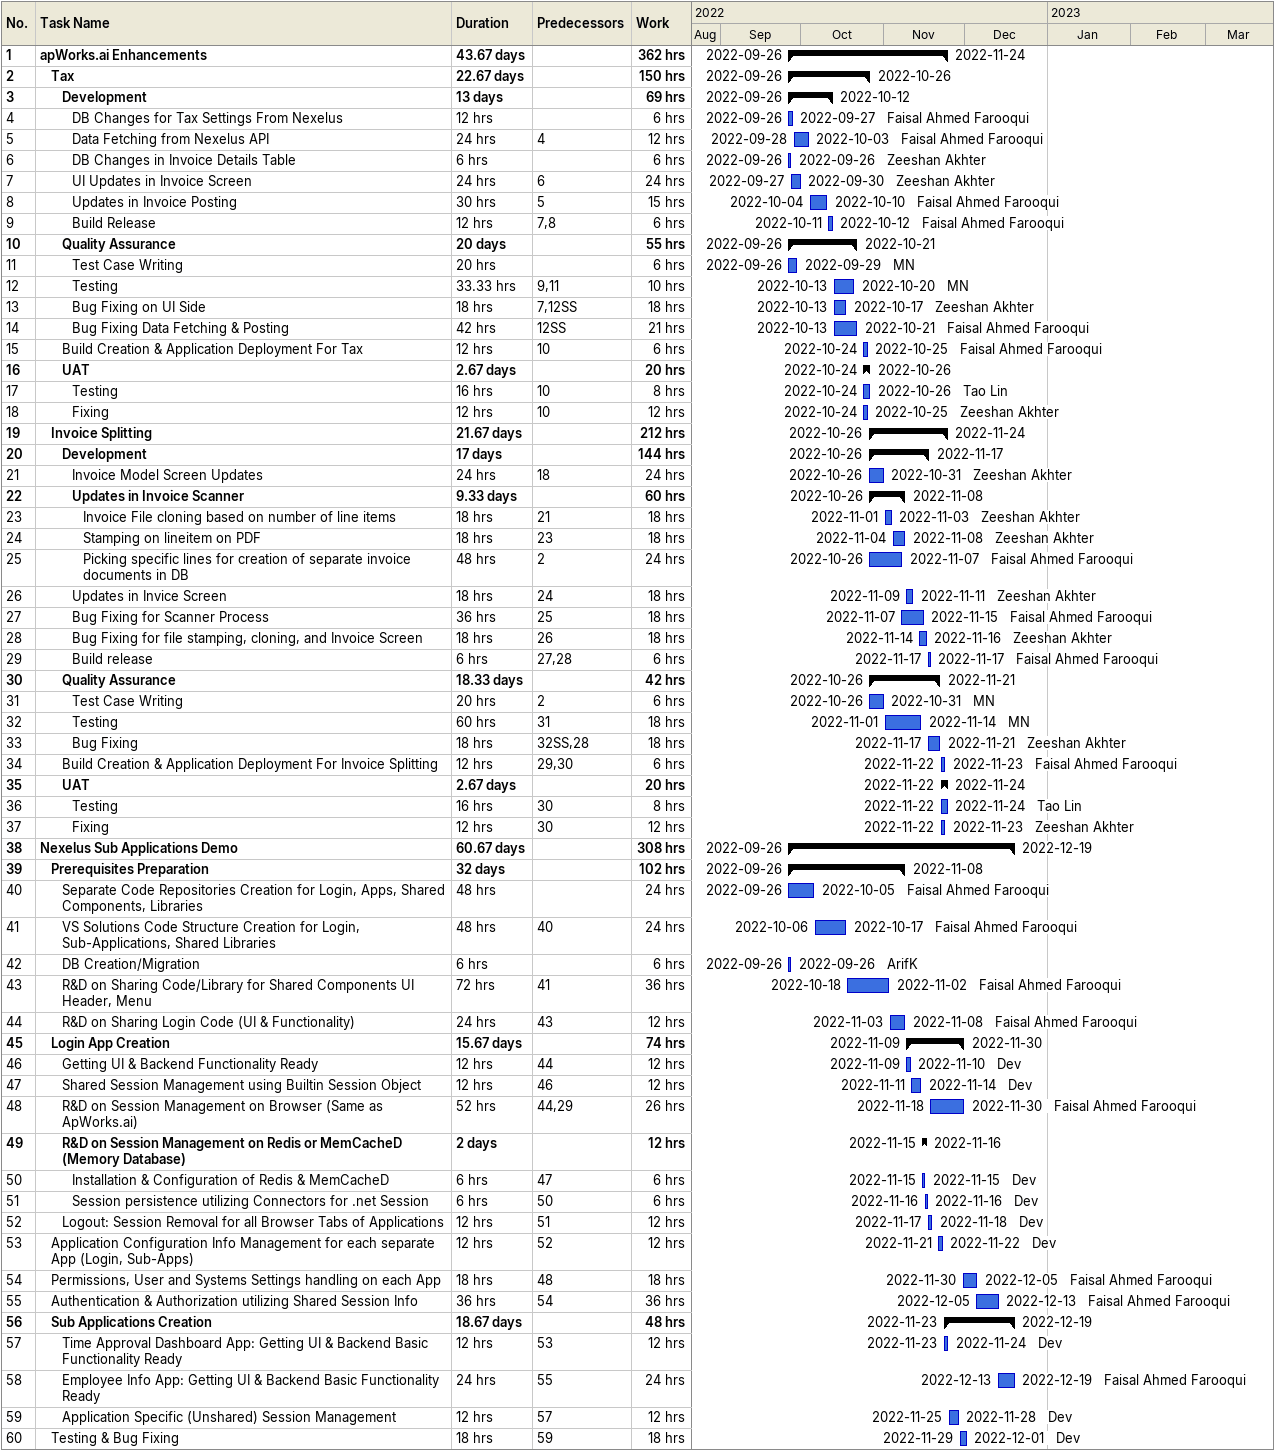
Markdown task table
| ID | Level | Task | Duration | Start | Finish | Predecessors | Resources | Work (h) |
|---|---|---|---|---|---|---|---|---|
| 1 | 1 | **apWorks.ai Enhancements** | 43.67d | 2022-09-26 | 2022-11-24 |  |  | 362 |
| 2 | 2 | **Tax** | 22.67d | 2022-09-26 | 2022-10-26 |  |  | 150 |
| 3 | 3 | **Development** | 13d | 2022-09-26 | 2022-10-12 |  |  | 69 |
| 4 | 4 | DB Changes for Tax Settings From Nexelus | 12h | 2022-09-26 | 2022-09-27 |  | Faisal Ahmed Farooqui | 6 |
| 5 | 4 | Data Fetching from Nexelus API | 24h | 2022-09-28 | 2022-10-03 | 4 | Faisal Ahmed Farooqui | 12 |
| 6 | 4 | DB Changes in Invoice Details Table | 6h | 2022-09-26 | 2022-09-26 |  | Zeeshan Akhter | 6 |
| 7 | 4 | UI Updates in Invoice Screen | 24h | 2022-09-27 | 2022-09-30 | 6 | Zeeshan Akhter | 24 |
| 8 | 4 | Updates in Invoice Posting | 30h | 2022-10-04 | 2022-10-10 | 5 | Faisal Ahmed Farooqui | 15 |
| 9 | 4 | Build Release | 12h | 2022-10-11 | 2022-10-12 | 7, 8 | Faisal Ahmed Farooqui | 6 |
| 10 | 3 | **Quality Assurance** | 20d | 2022-09-26 | 2022-10-21 |  |  | 55 |
| 11 | 4 | Test Case Writing | 20h | 2022-09-26 | 2022-09-29 |  | MN | 6 |
| 12 | 4 | Testing | 33.33h | 2022-10-13 | 2022-10-20 | 9, 11 | MN | 10 |
| 13 | 4 | Bug Fixing on UI Side | 18h | 2022-10-13 | 2022-10-17 | 7, 12SS | Zeeshan Akhter | 18 |
| 14 | 4 | Bug Fixing Data Fetching & Posting | 42h | 2022-10-13 | 2022-10-21 | 12SS | Faisal Ahmed Farooqui | 21 |
| 15 | 3 | Build Creation & Application Deployment For Tax | 12h | 2022-10-24 | 2022-10-25 | 10 | Faisal Ahmed Farooqui | 6 |
| 16 | 3 | **UAT** | 2.67d | 2022-10-24 | 2022-10-26 |  |  | 20 |
| 17 | 4 | Testing | 16h | 2022-10-24 | 2022-10-26 | 10 | Tao Lin | 8 |
| 18 | 4 | Fixing | 12h | 2022-10-24 | 2022-10-25 | 10 | Zeeshan Akhter | 12 |
| 19 | 2 | **Invoice Splitting** | 21.67d | 2022-10-26 | 2022-11-24 |  |  | 212 |
| 20 | 3 | **Development** | 17d | 2022-10-26 | 2022-11-17 |  |  | 144 |
| 21 | 4 | Invoice Model Screen Updates | 24h | 2022-10-26 | 2022-10-31 | 18 | Zeeshan Akhter | 24 |
| 22 | 4 | **Updates in Invoice Scanner** | 9.33d | 2022-10-26 | 2022-11-08 |  |  | 60 |
| 23 | 5 | Invoice File cloning based on number of line items | 18h | 2022-11-01 | 2022-11-03 | 21 | Zeeshan Akhter | 18 |
| 24 | 5 | Stamping on lineitem on PDF | 18h | 2022-11-04 | 2022-11-08 | 23 | Zeeshan Akhter | 18 |
| 25 | 5 | Picking specific lines for creation of separate invoice documents in DB | 48h | 2022-10-26 | 2022-11-07 | 2 | Faisal Ahmed Farooqui | 24 |
| 26 | 4 | Updates in Invice Screen | 18h | 2022-11-09 | 2022-11-11 | 24 | Zeeshan Akhter | 18 |
| 27 | 4 | Bug Fixing for Scanner Process | 36h | 2022-11-07 | 2022-11-15 | 25 | Faisal Ahmed Farooqui | 18 |
| 28 | 4 | Bug Fixing for file stamping, cloning, and Invoice Screen | 18h | 2022-11-14 | 2022-11-16 | 26 | Zeeshan Akhter | 18 |
| 29 | 4 | Build release | 6h | 2022-11-17 | 2022-11-17 | 27, 28 | Faisal Ahmed Farooqui | 6 |
| 30 | 3 | **Quality Assurance** | 18.33d | 2022-10-26 | 2022-11-21 |  |  | 42 |
| 31 | 4 | Test Case Writing | 20h | 2022-10-26 | 2022-10-31 | 2 | MN | 6 |
| 32 | 4 | Testing | 60h | 2022-11-01 | 2022-11-14 | 31 | MN | 18 |
| 33 | 4 | Bug Fixing | 18h | 2022-11-17 | 2022-11-21 | 32SS, 28 | Zeeshan Akhter | 18 |
| 34 | 3 | Build Creation & Application Deployment For Invoice Splitting | 12h | 2022-11-22 | 2022-11-23 | 29, 30 | Faisal Ahmed Farooqui | 6 |
| 35 | 3 | **UAT** | 2.67d | 2022-11-22 | 2022-11-24 |  |  | 20 |
| 36 | 4 | Testing | 16h | 2022-11-22 | 2022-11-24 | 30 | Tao Lin | 8 |
| 37 | 4 | Fixing | 12h | 2022-11-22 | 2022-11-23 | 30 | Zeeshan Akhter | 12 |
| 38 | 1 | **Nexelus Sub Applications Demo** | 60.67d | 2022-09-26 | 2022-12-19 |  |  | 308 |
| 39 | 2 | **Prerequisites Preparation** | 32d | 2022-09-26 | 2022-11-08 |  |  | 102 |
| 40 | 3 | Separate Code Repositories Creation for Login, Apps, Shared Components, Libraries | 48h | 2022-09-26 | 2022-10-05 |  | Faisal Ahmed Farooqui | 24 |
| 41 | 3 | VS Solutions Code Structure Creation for Login, Sub-Applications, Shared Libraries | 48h | 2022-10-06 | 2022-10-17 | 40 | Faisal Ahmed Farooqui | 24 |
| 42 | 3 | DB Creation/Migration | 6h | 2022-09-26 | 2022-09-26 |  | ArifK | 6 |
| 43 | 3 | R&D on Sharing Code/Library for Shared Components UI Header, Menu | 72h | 2022-10-18 | 2022-11-02 | 41 | Faisal Ahmed Farooqui | 36 |
| 44 | 3 | R&D on Sharing Login Code (UI & Functionality) | 24h | 2022-11-03 | 2022-11-08 | 43 | Faisal Ahmed Farooqui | 12 |
| 45 | 2 | **Login App Creation** | 15.67d | 2022-11-09 | 2022-11-30 |  |  | 74 |
| 46 | 3 | Getting UI & Backend Functionality Ready | 12h | 2022-11-09 | 2022-11-10 | 44 | Dev | 12 |
| 47 | 3 | Shared Session Management using Builtin Session Object | 12h | 2022-11-11 | 2022-11-14 | 46 | Dev | 12 |
| 48 | 3 | R&D on Session Management on Browser (Same as ApWorks.ai) | 52h | 2022-11-18 | 2022-11-30 | 44, 29 | Faisal Ahmed Farooqui | 26 |
| 49 | 3 | **R&D on Session Management on Redis or MemCacheD (Memory Database)** | 2d | 2022-11-15 | 2022-11-16 |  |  | 12 |
| 50 | 4 | Installation & Configuration of Redis & MemCacheD | 6h | 2022-11-15 | 2022-11-15 | 47 | Dev | 6 |
| 51 | 4 | Session persistence utilizing Connectors for .net Session | 6h | 2022-11-16 | 2022-11-16 | 50 | Dev | 6 |
| 52 | 3 | Logout: Session Removal for all Browser Tabs of Applications | 12h | 2022-11-17 | 2022-11-18 | 51 | Dev | 12 |
| 53 | 2 | Application Configuration Info Management for each separate App (Login, Sub-Apps) | 12h | 2022-11-21 | 2022-11-22 | 52 | Dev | 12 |
| 54 | 2 | Permissions, User and Systems Settings handling on each App | 18h | 2022-11-30 | 2022-12-05 | 48 | Faisal Ahmed Farooqui | 18 |
| 55 | 2 | Authentication & Authorization utilizing Shared Session Info | 36h | 2022-12-05 | 2022-12-13 | 54 | Faisal Ahmed Farooqui | 36 |
| 56 | 2 | **Sub Applications Creation** | 18.67d | 2022-11-23 | 2022-12-19 |  |  | 48 |
| 57 | 3 | Time Approval Dashboard App: Getting UI & Backend Basic Functionality Ready | 12h | 2022-11-23 | 2022-11-24 | 53 | Dev | 12 |
| 58 | 3 | Employee Info App: Getting UI & Backend Basic Functionality Ready | 24h | 2022-12-13 | 2022-12-19 | 55 | Faisal Ahmed Farooqui | 24 |
| 59 | 3 | Application Specific (Unshared) Session Management | 12h | 2022-11-25 | 2022-11-28 | 57 | Dev | 12 |
| 60 | 2 | Testing & Bug Fixing | 18h | 2022-11-29 | 2022-12-01 | 59 | Dev | 18 |
